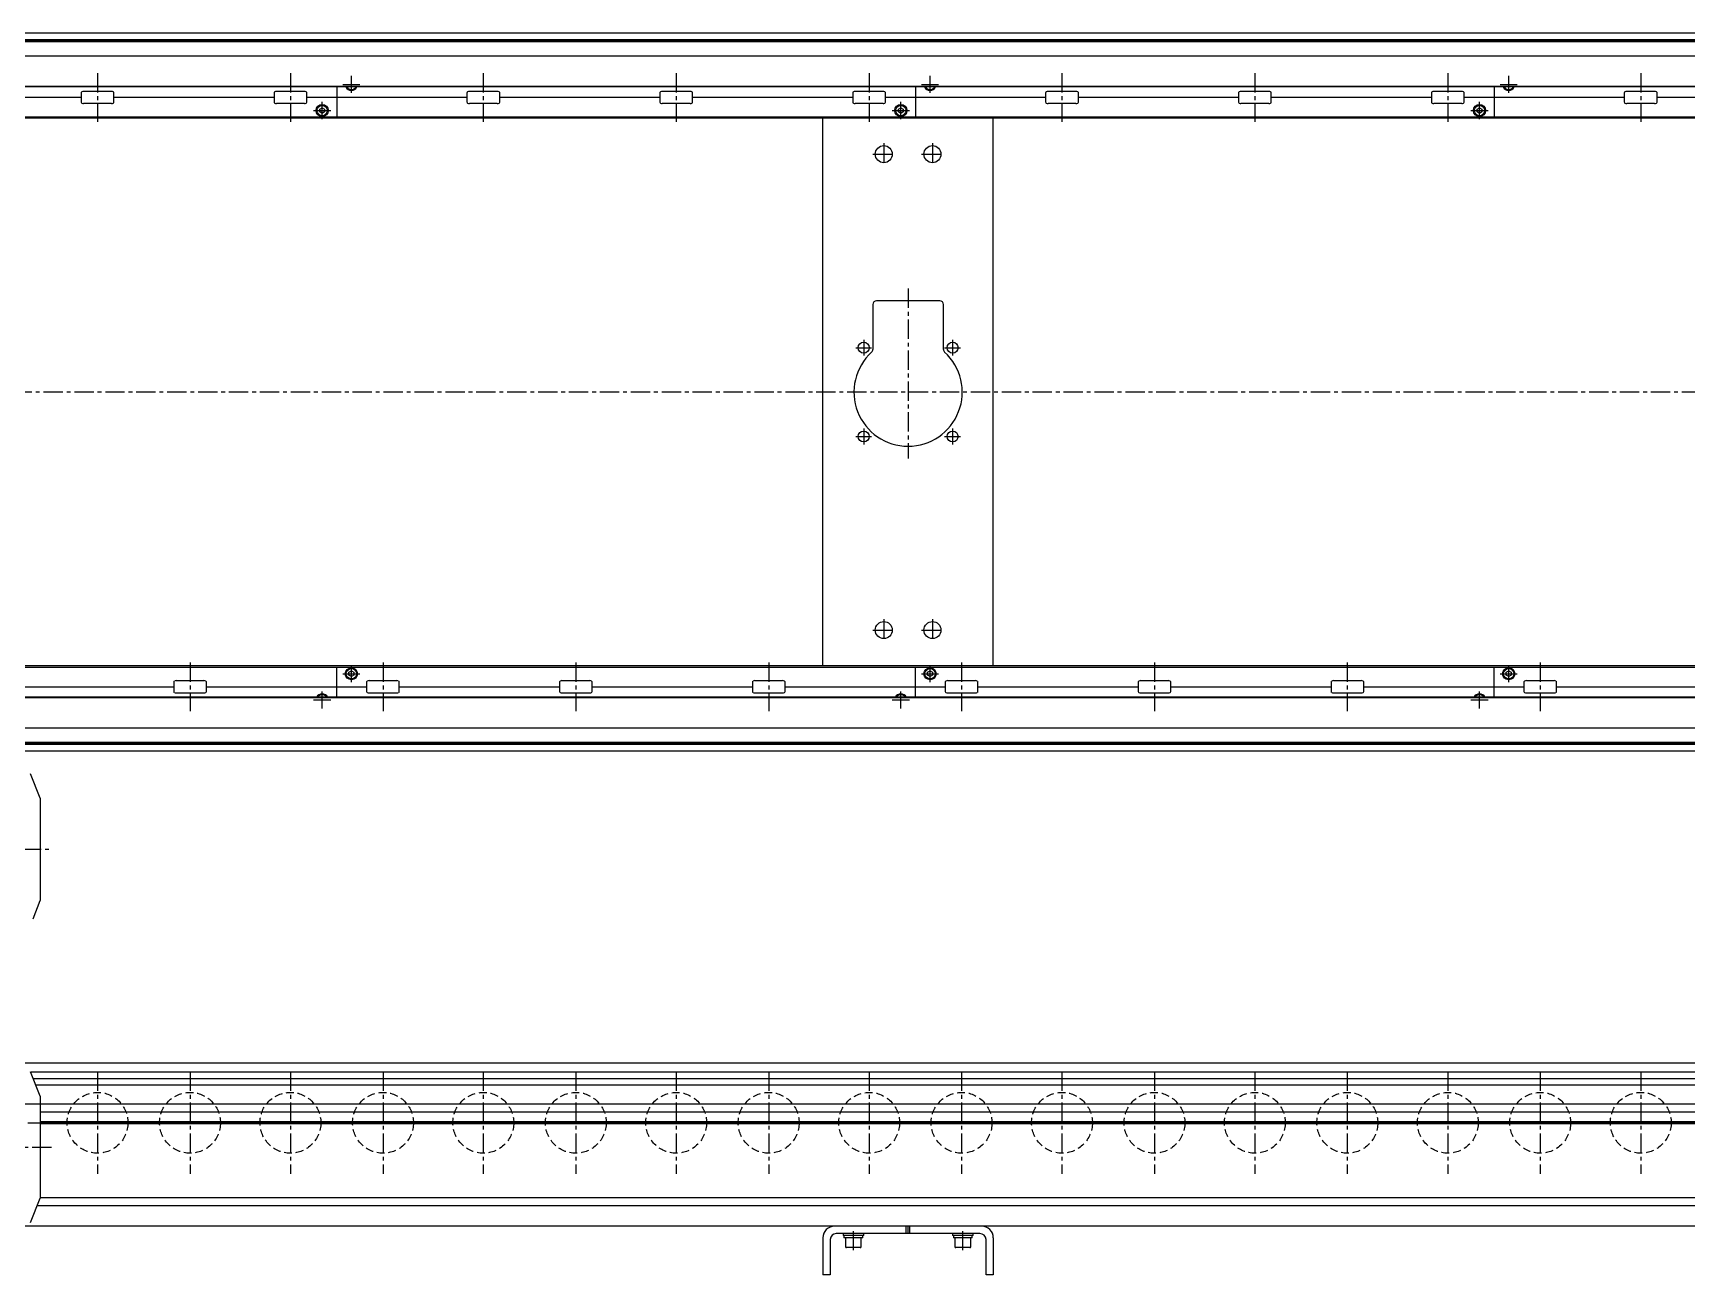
# Model space of a CAD drawing. Extents: x -10 to 4074, y -8 to 1101.
# Drawn here: x 676 to 2035, y 28 to 1048 of the extents above; entities that cross this region are included whole.
import ezdxf

# ---------------------------------------------------------------- set-up
doc = ezdxf.new("R2010")
doc.units = 0
doc.header["$LTSCALE"] = 0.5
doc.linetypes.add('CENTER', pattern=[50.8, 31.75, -6.35, 6.35, -6.35])
doc.linetypes.add('DASHED', pattern=[19.05, 12.7, -6.35])
for name, color, linetype in [('MSM_CENTER', 1, 'CENTER'), ('MSM_CONTINUOUS', 7, 'CONTINUOUS'), ('MSM_DASHED', 4, 'DASHED')]:
    doc.layers.add(name, color=color, linetype=linetype)

msp = doc.modelspace()

# ---------------------------------------------------------------- linework, layer by layer
at = {"layer": 'MSM_CENTER'}
for p, q in [((729.1, 1015.5), (729.1, 975.5)), ((887.6, 1015.5), (887.6, 975.5)), ((930.7, 1006.2), (944.7, 1006.2)), ((937.7, 999.2), (937.7, 1013.3)), ((1046.1, 1015.5), (1046.1, 975.5)), ((1204.6, 1015.5), (1204.6, 975.5)), ((1363.2, 1015.5), (1363.2, 975.5)), ((1406.2, 1006.2), (1420.2, 1006.2)), ((1413.2, 999.2), (1413.2, 1013.3)), ((1521.6, 1015.5), (1521.6, 975.5)), ((1680.1, 1015.5), (1680.1, 975.5)), ((1838.7, 1015.5), (1838.7, 975.5)), ((1881.7, 1006.2), (1895.7, 1006.2)), ((1888.7, 999.2), (1888.7, 1013.3)), ((1997.2, 1015.5), (1997.2, 975.5)), ((906.7, 984.7), (920.7, 984.7)), ((913.7, 977.7), (913.7, 991.8)), ((1382.2, 984.7), (1396.2, 984.7)), ((1389.2, 977.7), (1389.2, 991.8)), ((1857.7, 984.7), (1871.7, 984.7)), ((1864.7, 977.7), (1864.7, 991.8)), ((1375.2, 957.9), (1375.2, 939.9)), ((1415.2, 957.9), (1415.2, 939.9)), ((1366.2, 948.9), (1384.2, 948.9)), ((1406.2, 948.9), (1424.2, 948.9)), ((1395.2, 838.4), (1395.2, 698.9)), ((1352.2, 789.9), (1365.2, 789.9)), ((1358.7, 796.4), (1358.7, 783.4)), ((1425.2, 789.9), (1438.2, 789.9)), ((1431.7, 796.4), (1431.7, 783.4)), ((3316.8, 753.4), (359.7, 753.4)), ((1358.7, 723.4), (1358.7, 710.4)), ((1431.7, 723.4), (1431.7, 710.4)), ((1352.2, 716.9), (1365.2, 716.9)), ((1425.2, 716.9), (1438.2, 716.9)), ((1366.2, 557.9), (1384.2, 557.9)), ((1375.2, 566.9), (1375.2, 548.9)), ((1406.2, 557.9), (1424.2, 557.9)), ((1415.2, 566.9), (1415.2, 548.9)), ((805.1, 531.3), (805.1, 491.3)), ((963.7, 531.3), (963.7, 491.3)), ((1122.1, 531.3), (1122.1, 491.3)), ((1280.6, 531.3), (1280.6, 491.3)), ((1439.1, 531.3), (1439.1, 491.3)), ((1597.6, 531.3), (1597.6, 491.3)), ((1756.1, 531.3), (1756.1, 491.3)), ((1914.6, 531.3), (1914.6, 491.3)), ((930.7, 522), (944.7, 522)), ((937.7, 515), (937.7, 529)), ((1406.2, 522), (1420.2, 522)), ((1413.2, 515), (1413.2, 529)), ((1881.7, 522), (1895.7, 522)), ((1888.7, 515), (1888.7, 529)), ((913.7, 493.5), (913.7, 507.5)), ((1389.2, 493.5), (1389.2, 507.5)), ((1864.7, 493.5), (1864.7, 507.5)), ((906.7, 500.5), (920.7, 500.5)), ((1382.2, 500.5), (1396.2, 500.5)), ((1857.7, 500.5), (1871.7, 500.5)), ((362.2, 377.7), (692.1, 377.7)), ((729.1, 195), (729.1, 111)), ((805.1, 195), (805.1, 111)), ((887.6, 195), (887.6, 111)), ((963.7, 195), (963.7, 111)), ((1046.1, 195), (1046.1, 111)), ((1122.1, 195), (1122.1, 111)), ((1204.6, 195), (1204.6, 111)), ((1280.6, 195), (1280.6, 111)), ((1363.2, 195), (1363.2, 111)), ((1439.1, 195), (1439.1, 111)), ((1521.6, 195), (1521.6, 111)), ((1597.6, 195), (1597.6, 111)), ((1680.1, 195), (1680.1, 111)), ((1756.1, 195), (1756.1, 111)), ((1838.7, 195), (1838.7, 111)), ((1914.6, 195), (1914.6, 111)), ((1997.2, 195), (1997.2, 111)), ((367.1, 153), (3307.1, 153)), ((472.1, 133), (692.1, 133)), ((1350.2, 48.4), (1350.2, 64)), ((1440.2, 48.4), (1440.2, 64))]:
    msp.add_line(p, q, dxfattribs=at)
at = {"layer": 'MSM_CONTINUOUS'}
for p, q in [((3306.7, 1048.4), (370.6, 1048.4)), ((3305.1, 1048.3), (372.1, 1048.3)), ((3280.5, 1042.9), (396.8, 1042.9)), ((3280.5, 1041.2), (396.8, 1041.2)), ((3280.4, 1042), (396.9, 1042)), ((3305.1, 1029.5), (372.1, 1029.5)), ((3305.1, 1004.1), (372.1, 1004.1)), ((3305.1, 1004.5), (422.2, 1004.5)), ((715.7, 995.5), (584.1, 995.5)), ((715.7, 999.5), (715.7, 991.5)), ((740.6, 1000.5), (717.7, 1000.5)), ((742.6, 991.5), (742.6, 999.5)), ((874.2, 995.5), (742.6, 995.5)), ((874.2, 999.5), (874.2, 991.5)), ((899.1, 1000.5), (876.2, 1000.5)), ((901.1, 991.5), (901.1, 999.5)), ((1032.7, 995.5), (901.1, 995.5)), ((925.7, 1004.1), (925.7, 979.4)), ((937.7, 1003.9), (937.3, 1004.1)), ((938, 1004.1), (937.7, 1003.9)), ((1032.7, 999.5), (1032.7, 991.5)), ((1057.6, 1000.5), (1034.7, 1000.5)), ((1059.6, 991.5), (1059.6, 999.5)), ((1191.2, 995.5), (1059.6, 995.5)), ((1191.2, 999.5), (1191.2, 991.5)), ((1216.1, 1000.5), (1193.2, 1000.5)), ((1218.1, 991.5), (1218.1, 999.5)), ((1349.7, 995.5), (1218.1, 995.5)), ((1349.7, 999.5), (1349.7, 991.5)), ((1374.6, 1000.5), (1351.7, 1000.5)), ((1376.6, 991.5), (1376.6, 999.5)), ((1508.2, 995.5), (1376.6, 995.5)), ((1401.2, 1004.1), (1401.2, 979.4)), ((1413.2, 1003.9), (1412.8, 1004.1)), ((1413.5, 1004.1), (1413.2, 1003.9)), ((1508.2, 999.5), (1508.2, 991.5)), ((1533.1, 1000.5), (1510.2, 1000.5)), ((1535.1, 991.5), (1535.1, 999.5)), ((1666.7, 995.5), (1535.1, 995.5)), ((1666.7, 999.5), (1666.7, 991.5)), ((1691.6, 1000.5), (1668.7, 1000.5)), ((1693.6, 991.5), (1693.6, 999.5)), ((1825.2, 995.5), (1693.6, 995.5)), ((1825.2, 999.5), (1825.2, 991.5)), ((1850.1, 1000.5), (1827.2, 1000.5)), ((1852.1, 991.5), (1852.1, 999.5)), ((1983.7, 995.5), (1852.1, 995.5)), ((1876.7, 1004.1), (1876.7, 979.4)), ((1888.7, 1003.9), (1888.3, 1004.1)), ((1889, 1004.1), (1888.7, 1003.9)), ((1983.7, 999.5), (1983.7, 991.5)), ((2008.6, 1000.5), (1985.7, 1000.5)), ((2010.6, 991.5), (2010.6, 999.5)), ((2142.2, 995.5), (2010.6, 995.5)), ((3303.2, 979.4), (450.2, 979.4)), ((740.6, 990.5), (717.7, 990.5)), ((899.1, 990.5), (876.2, 990.5)), ((911.7, 985.9), (913.7, 987.1)), ((911.7, 983.6), (911.7, 985.9)), ((913.7, 982.4), (911.7, 983.6)), ((913.7, 987.1), (915.7, 985.9)), ((915.7, 983.6), (913.7, 982.4)), ((915.7, 985.9), (915.7, 983.6)), ((1057.6, 990.5), (1034.7, 990.5)), ((1216.1, 990.5), (1193.2, 990.5)), ((1374.6, 990.5), (1351.7, 990.5)), ((1387.2, 985.9), (1389.2, 987.1)), ((1387.2, 983.6), (1387.2, 985.9)), ((1389.2, 982.4), (1387.2, 983.6)), ((1389.2, 987.1), (1391.2, 985.9)), ((1391.2, 983.6), (1389.2, 982.4)), ((1391.2, 985.9), (1391.2, 983.6)), ((1533.1, 990.5), (1510.2, 990.5)), ((1691.6, 990.5), (1668.7, 990.5)), ((1850.1, 990.5), (1827.2, 990.5)), ((1862.7, 985.9), (1864.7, 987.1)), ((1862.7, 983.6), (1862.7, 985.9)), ((1864.7, 982.4), (1862.7, 983.6)), ((1864.7, 987.1), (1866.7, 985.9)), ((1866.7, 983.6), (1864.7, 982.4)), ((1866.7, 985.9), (1866.7, 983.6)), ((2008.6, 990.5), (1985.7, 990.5)), ((3306.7, 978.4), (450.2, 978.4)), ((1325.2, 528.4), (1325.2, 978.4)), ((1465.2, 528.4), (1465.2, 978.4)), ((1366.2, 825.4), (1366.2, 788.5)), ((1421.2, 828.4), (1369.2, 828.4)), ((1424.2, 788.5), (1424.2, 825.4)), ((3306.7, 528.4), (450.2, 528.4)), ((450.2, 527.4), (3303.2, 527.4)), ((925.7, 502.6), (925.7, 527.4)), ((935.7, 523.2), (937.7, 524.4)), ((935.7, 520.9), (935.7, 523.2)), ((937.7, 519.7), (935.7, 520.9)), ((937.7, 524.4), (939.7, 523.2)), ((939.7, 520.9), (937.7, 519.7)), ((939.7, 523.2), (939.7, 520.9)), ((1401.2, 502.6), (1401.2, 527.4)), ((1411.2, 523.2), (1413.2, 524.4)), ((1411.2, 520.9), (1411.2, 523.2)), ((1413.2, 519.7), (1411.2, 520.9)), ((1413.2, 524.4), (1415.2, 523.2)), ((1415.2, 520.9), (1413.2, 519.7)), ((1415.2, 523.2), (1415.2, 520.9)), ((1876.7, 502.6), (1876.7, 527.4)), ((1886.7, 523.2), (1888.7, 524.4)), ((1886.7, 520.9), (1886.7, 523.2)), ((1888.7, 519.7), (1886.7, 520.9)), ((1888.7, 524.4), (1890.7, 523.2)), ((1890.7, 520.9), (1888.7, 519.7)), ((1890.7, 523.2), (1890.7, 520.9)), ((660.1, 511.3), (791.7, 511.3)), ((791.7, 515.3), (791.7, 507.3)), ((793.7, 516.3), (816.6, 516.3)), ((793.7, 506.3), (816.6, 506.3)), ((818.6, 507.3), (818.6, 515.3)), ((818.6, 511.3), (950.2, 511.3)), ((913.3, 502.6), (913.7, 502.9)), ((913.7, 502.9), (914, 502.6)), ((950.2, 515.3), (950.2, 507.3)), ((952.2, 516.3), (975.1, 516.3)), ((952.2, 506.3), (975.1, 506.3)), ((977.1, 507.3), (977.1, 515.3)), ((977.1, 511.3), (1108.7, 511.3)), ((1108.7, 515.3), (1108.7, 507.3)), ((1110.7, 516.3), (1133.6, 516.3)), ((1110.7, 506.3), (1133.6, 506.3)), ((1135.6, 507.3), (1135.6, 515.3)), ((1135.6, 511.3), (1267.2, 511.3)), ((1267.2, 515.3), (1267.2, 507.3)), ((1269.2, 516.3), (1292.1, 516.3)), ((1269.2, 506.3), (1292.1, 506.3)), ((1294.1, 507.3), (1294.1, 515.3)), ((1294.1, 511.3), (1425.7, 511.3)), ((1388.8, 502.6), (1389.2, 502.9)), ((1389.2, 502.9), (1389.5, 502.6)), ((1425.7, 515.3), (1425.7, 507.3)), ((1427.7, 516.3), (1450.6, 516.3)), ((1427.7, 506.3), (1450.6, 506.3)), ((1452.6, 507.3), (1452.6, 515.3)), ((1452.6, 511.3), (1584.2, 511.3)), ((1584.2, 515.3), (1584.2, 507.3)), ((1586.2, 516.3), (1609.1, 516.3)), ((1586.2, 506.3), (1609.1, 506.3)), ((1611.1, 507.3), (1611.1, 515.3)), ((1611.1, 511.3), (1742.7, 511.3)), ((1742.7, 515.3), (1742.7, 507.3)), ((1744.7, 516.3), (1767.6, 516.3)), ((1744.7, 506.3), (1767.6, 506.3)), ((1769.6, 507.3), (1769.6, 515.3)), ((1769.6, 511.3), (1901.2, 511.3)), ((1864.3, 502.6), (1864.7, 502.9)), ((1864.7, 502.9), (1865, 502.6)), ((1901.2, 515.3), (1901.2, 507.3)), ((1903.2, 516.3), (1926.1, 516.3)), ((1903.2, 506.3), (1926.1, 506.3)), ((1928.1, 507.3), (1928.1, 515.3)), ((1928.1, 511.3), (2059.7, 511.3)), ((3305.1, 502.6), (372.1, 502.6)), ((3305.1, 502.2), (422.2, 502.2)), ((3305.1, 477.2), (372.1, 477.2)), ((3280.5, 465.6), (396.8, 465.6)), ((3280.5, 463.9), (396.8, 463.9)), ((3280.4, 464.7), (396.9, 464.7)), ((3306.7, 458.4), (370.6, 458.4)), ((3305.1, 458.4), (372.1, 458.4)), ((682.1, 419.7), (674.1, 439.7)), ((682.1, 419.7), (682.1, 335.7)), ((676.2, 320.7), (682.1, 335.7)), ((3305.1, 202), (372.1, 202)), ((682.1, 175), (674.1, 195)), ((3305.1, 194.6), (674.3, 194.6)), ((3189.1, 189), (676.5, 189)), ((3189.1, 184), (678.5, 184)), ((3089.1, 168.2), (667.1, 168.2)), ((682.1, 175), (682.1, 91)), ((3089.1, 161.8), (682.1, 161.8)), ((3089.1, 153.9), (682.1, 153.9)), ((3089.1, 153), (682.1, 153)), ((3089.1, 152.1), (682.1, 152.1)), ((674.1, 71), (682.1, 91)), ((3089.1, 84.8), (679.6, 84.8)), ((3089.1, 91.3), (682.1, 91.3)), ((3306.7, 68), (472.1, 68)), ((1393.7, 62), (1393.7, 68)), ((1395.2, 62), (1395.2, 68)), ((1396.7, 62), (1396.7, 68)), ((1325.2, 58.5), (1325.2, 28)), ((1331.2, 57), (1331.2, 28)), ((1454.2, 62), (1336.2, 62)), ((1341.7, 62), (1341.7, 60.4)), ((1358.7, 60.4), (1341.7, 60.4)), ((1342.5, 60.4), (1342.5, 58.4)), ((1357.9, 58.4), (1342.5, 58.4)), ((1343.7, 58.4), (1343.7, 51.2)), ((1356.7, 51.2), (1356.7, 58.4)), ((1357.9, 58.4), (1357.9, 60.4)), ((1358.7, 60.4), (1358.7, 62)), ((1431.7, 62), (1431.7, 60.4)), ((1448.7, 60.4), (1431.7, 60.4)), ((1432.5, 60.4), (1432.5, 58.4)), ((1447.9, 58.4), (1432.5, 58.4)), ((1433.7, 58.4), (1433.7, 51.2)), ((1446.7, 51.2), (1446.7, 58.4)), ((1447.9, 58.4), (1447.9, 60.4)), ((1448.7, 60.4), (1448.7, 62)), ((1459.2, 28), (1459.2, 57)), ((1465.2, 58.5), (1465.2, 28)), ((1355.9, 50.4), (1344.5, 50.4)), ((1445.9, 50.4), (1434.5, 50.4)), ((1331.2, 28), (1325.2, 28)), ((1465.2, 28), (1459.2, 28))]:
    msp.add_line(p, q, dxfattribs=at)
for centre, radius in [((913.7, 984.7), 5), ((913.7, 984.7), 4.25), ((1389.2, 984.7), 5), ((1389.2, 984.7), 4.25), ((1864.7, 984.7), 5), ((1864.7, 984.7), 4.25), ((1375.2, 948.9), 7), ((1415.2, 948.9), 7), ((1358.7, 789.9), 4.5), ((1431.7, 789.9), 4.5), ((1358.7, 716.9), 4.5), ((1431.7, 716.9), 4.5), ((1375.2, 557.9), 7), ((1415.2, 557.9), 7), ((937.7, 522), 5), ((937.7, 522), 4.25), ((1413.2, 522), 5), ((1413.2, 522), 4.25), ((1888.7, 522), 5), ((1888.7, 522), 4.25)]:
    msp.add_circle(centre, radius, dxfattribs=at)
for centre, radius, start, end in [((716.6, 999.4), 0.882, 115.5328, 172.1027), ((717.7, 997.1), 3.41, 89.6687, 115.2454), ((740.6, 997.1), 3.41, 64.7546, 90.3313), ((741.7, 999.4), 0.882, 7.8973, 64.4672), ((875.1, 999.4), 0.882, 115.5328, 172.1027), ((876.2, 997.1), 3.41, 89.6687, 115.2454), ((899.1, 997.1), 3.41, 64.7546, 90.3313), ((900.2, 999.4), 0.882, 7.8973, 64.4672), ((937.7, 1006.2), 5, 204.8346, 335.1654), ((937.7, 1006.2), 4.25, 209.6116, 330.3884), ((1033.6, 999.4), 0.882, 115.5328, 172.1027), ((1034.7, 997.1), 3.41, 89.6687, 115.2454), ((1057.6, 997.1), 3.41, 64.7546, 90.3313), ((1058.7, 999.4), 0.882, 7.8973, 64.4672), ((1192.1, 999.4), 0.882, 115.5328, 172.1027), ((1193.2, 997.1), 3.41, 89.6687, 115.2454), ((1216.1, 997.1), 3.41, 64.7546, 90.3313), ((1217.2, 999.4), 0.882, 7.8973, 64.4672), ((1350.6, 999.4), 0.882, 115.5328, 172.1027), ((1351.7, 997.1), 3.41, 89.6687, 115.2454), ((1374.6, 997.1), 3.41, 64.7546, 90.3313), ((1375.7, 999.4), 0.882, 7.8973, 64.4672), ((1413.2, 1006.2), 5, 204.8346, 335.1654), ((1413.2, 1006.2), 4.25, 209.6116, 330.3884), ((1509.1, 999.4), 0.882, 115.5328, 172.1027), ((1510.2, 997.1), 3.41, 89.6687, 115.2454), ((1533.1, 997.1), 3.41, 64.7546, 90.3313), ((1534.2, 999.4), 0.882, 7.8973, 64.4672), ((1667.6, 999.4), 0.882, 115.5328, 172.1027), ((1668.7, 997.1), 3.41, 89.6687, 115.2454), ((1691.6, 997.1), 3.41, 64.7546, 90.3313), ((1692.7, 999.4), 0.882, 7.8973, 64.4672), ((1826.1, 999.4), 0.882, 115.5328, 172.1027), ((1827.2, 997.1), 3.41, 89.6687, 115.2454), ((1850.1, 997.1), 3.41, 64.7546, 90.3313), ((1851.2, 999.4), 0.882, 7.8973, 64.4672), ((1888.7, 1006.2), 5, 204.8346, 335.1654), ((1888.7, 1006.2), 4.25, 209.6116, 330.3884), ((1984.6, 999.4), 0.882, 115.5328, 172.1027), ((1985.7, 997.1), 3.41, 89.6687, 115.2454), ((2008.6, 997.1), 3.41, 64.7546, 90.3313), ((2009.7, 999.4), 0.882, 7.8973, 64.4672), ((716.6, 991.6), 0.882, 187.8973, 244.4672), ((717.7, 993.9), 3.41, 244.7546, 270.3313), ((740.6, 993.9), 3.41, 269.6687, 295.2454), ((741.7, 991.6), 0.882, 295.5328, 352.1027), ((875.1, 991.6), 0.882, 187.8973, 244.4672), ((876.2, 993.9), 3.41, 244.7546, 270.3313), ((899.1, 993.9), 3.41, 269.6687, 295.2454), ((900.2, 991.6), 0.882, 295.5328, 352.1027), ((1033.6, 991.6), 0.882, 187.8973, 244.4672), ((1034.7, 993.9), 3.41, 244.7546, 270.3313), ((1057.6, 993.9), 3.41, 269.6687, 295.2454), ((1058.7, 991.6), 0.882, 295.5328, 352.1027), ((1192.1, 991.6), 0.882, 187.8973, 244.4672), ((1193.2, 993.9), 3.41, 244.7546, 270.3313), ((1216.1, 993.9), 3.41, 269.6687, 295.2454), ((1217.2, 991.6), 0.882, 295.5328, 352.1027), ((1350.6, 991.6), 0.882, 187.8973, 244.4672), ((1351.7, 993.9), 3.41, 244.7546, 270.3313), ((1374.6, 993.9), 3.41, 269.6687, 295.2454), ((1375.7, 991.6), 0.882, 295.5328, 352.1027), ((1509.1, 991.6), 0.882, 187.8973, 244.4672), ((1510.2, 993.9), 3.41, 244.7546, 270.3313), ((1533.1, 993.9), 3.41, 269.6687, 295.2454), ((1534.2, 991.6), 0.882, 295.5328, 352.1027), ((1667.6, 991.6), 0.882, 187.8973, 244.4672), ((1668.7, 993.9), 3.41, 244.7546, 270.3313), ((1691.6, 993.9), 3.41, 269.6687, 295.2454), ((1692.7, 991.6), 0.882, 295.5328, 352.1027), ((1826.1, 991.6), 0.882, 187.8973, 244.4672), ((1827.2, 993.9), 3.41, 244.7546, 270.3313), ((1850.1, 993.9), 3.41, 269.6687, 295.2454), ((1851.2, 991.6), 0.882, 295.5328, 352.1027), ((1984.6, 991.6), 0.882, 187.8973, 244.4672), ((1985.7, 993.9), 3.41, 244.7546, 270.3313), ((2008.6, 993.9), 3.41, 269.6687, 295.2454), ((2009.7, 991.6), 0.882, 295.5328, 352.1027), ((1369.2, 825.4), 3, 90, 180), ((1421.2, 825.4), 3, 360, 90), ((1363.2, 788.5), 3, 312.3521, 0), ((1427.2, 788.5), 3, 180, 227.6479), ((1395.2, 753.4), 44.5, 132.3521, 47.6479), ((792.6, 515.2), 0.882, 115.5328, 172.1027), ((792.6, 507.4), 0.882, 187.8973, 244.4672), ((793.7, 512.9), 3.41, 89.6687, 115.2454), ((793.7, 509.7), 3.41, 244.7546, 270.3313), ((816.6, 512.9), 3.41, 64.7546, 90.3313), ((816.6, 509.7), 3.41, 269.6687, 295.2454), ((817.7, 515.2), 0.882, 7.8973, 64.4672), ((817.7, 507.4), 0.882, 295.5328, 352.1027), ((913.7, 500.5), 5, 24.8346, 155.1654), ((913.7, 500.5), 4.25, 29.6116, 150.3884), ((951.1, 515.2), 0.882, 115.5328, 172.1027), ((951.1, 507.4), 0.882, 187.8973, 244.4672), ((952.2, 512.9), 3.41, 89.6687, 115.2454), ((952.2, 509.7), 3.41, 244.7546, 270.3313), ((975.1, 512.9), 3.41, 64.7546, 90.3313), ((975.1, 509.7), 3.41, 269.6687, 295.2454), ((976.2, 515.2), 0.882, 7.8973, 64.4672), ((976.2, 507.4), 0.882, 295.5328, 352.1027), ((1109.6, 515.2), 0.882, 115.5328, 172.1027), ((1109.6, 507.4), 0.882, 187.8973, 244.4672), ((1110.7, 512.9), 3.41, 89.6687, 115.2454), ((1110.7, 509.7), 3.41, 244.7546, 270.3313), ((1133.6, 512.9), 3.41, 64.7546, 90.3313), ((1133.6, 509.7), 3.41, 269.6687, 295.2454), ((1134.7, 515.2), 0.882, 7.8973, 64.4672), ((1134.7, 507.4), 0.882, 295.5328, 352.1027), ((1268.1, 515.2), 0.882, 115.5328, 172.1027), ((1268.1, 507.4), 0.882, 187.8973, 244.4672), ((1269.2, 512.9), 3.41, 89.6687, 115.2454), ((1269.2, 509.7), 3.41, 244.7546, 270.3313), ((1292.1, 512.9), 3.41, 64.7546, 90.3313), ((1292.1, 509.7), 3.41, 269.6687, 295.2454), ((1293.2, 515.2), 0.882, 7.8973, 64.4672), ((1293.2, 507.4), 0.882, 295.5328, 352.1027), ((1389.2, 500.5), 5, 24.8346, 155.1654), ((1389.2, 500.5), 4.25, 29.6116, 150.3884), ((1426.6, 515.2), 0.882, 115.5328, 172.1027), ((1426.6, 507.4), 0.882, 187.8973, 244.4672), ((1427.7, 512.9), 3.41, 89.6687, 115.2454), ((1427.7, 509.7), 3.41, 244.7546, 270.3313), ((1450.6, 512.9), 3.41, 64.7546, 90.3313), ((1450.6, 509.7), 3.41, 269.6687, 295.2454), ((1451.7, 515.2), 0.882, 7.8973, 64.4672), ((1451.7, 507.4), 0.882, 295.5328, 352.1027), ((1585.1, 515.2), 0.882, 115.5328, 172.1027), ((1585.1, 507.4), 0.882, 187.8973, 244.4672), ((1586.2, 512.9), 3.41, 89.6687, 115.2454), ((1586.2, 509.7), 3.41, 244.7546, 270.3313), ((1609.1, 512.9), 3.41, 64.7546, 90.3313), ((1609.1, 509.7), 3.41, 269.6687, 295.2454), ((1610.2, 515.2), 0.882, 7.8973, 64.4672), ((1610.2, 507.4), 0.882, 295.5328, 352.1027), ((1743.6, 515.2), 0.882, 115.5328, 172.1027), ((1743.6, 507.4), 0.882, 187.8973, 244.4672), ((1744.7, 512.9), 3.41, 89.6687, 115.2454), ((1744.7, 509.7), 3.41, 244.7546, 270.3313), ((1767.6, 512.9), 3.41, 64.7546, 90.3313), ((1767.6, 509.7), 3.41, 269.6687, 295.2454), ((1768.7, 515.2), 0.882, 7.8973, 64.4672), ((1768.7, 507.4), 0.882, 295.5328, 352.1027), ((1864.7, 500.5), 5, 24.8346, 155.1654), ((1864.7, 500.5), 4.25, 29.6116, 150.3884), ((1902.1, 515.2), 0.882, 115.5328, 172.1027), ((1902.1, 507.4), 0.882, 187.8973, 244.4672), ((1903.2, 512.9), 3.41, 89.6687, 115.2454), ((1903.2, 509.7), 3.41, 244.7546, 270.3313), ((1926.1, 512.9), 3.41, 64.7546, 90.3313), ((1926.1, 509.7), 3.41, 269.6687, 295.2454), ((1927.2, 515.2), 0.882, 7.8973, 64.4672), ((1927.2, 507.4), 0.882, 295.5328, 352.1027), ((1334.7, 58.5), 9.5, 90, 180), ((1455.7, 58.5), 9.5, 0, 90), ((1336.2, 57), 5, 90, 180), ((1454.2, 57), 5, 0, 90), ((1344.5, 51.2), 0.8, 180, 270), ((1355.9, 51.2), 0.8, 270, 0), ((1434.5, 51.2), 0.8, 180, 270), ((1445.9, 51.2), 0.8, 270, 0)]:
    msp.add_arc(centre, radius, start, end, dxfattribs=at)
at = {"layer": 'MSM_DASHED'}
for centre in [(729.1, 153), (805.1, 153), (887.6, 153), (963.7, 153), (1046.1, 153), (1122.1, 153), (1204.6, 153), (1280.6, 153), (1363.2, 153), (1439.1, 153), (1521.6, 153), (1597.6, 153), (1680.1, 153), (1756.1, 153), (1838.7, 153), (1914.6, 153), (1997.2, 153)]:
    msp.add_circle(centre, 25, dxfattribs=at)

doc.saveas('drawing.dxf')
